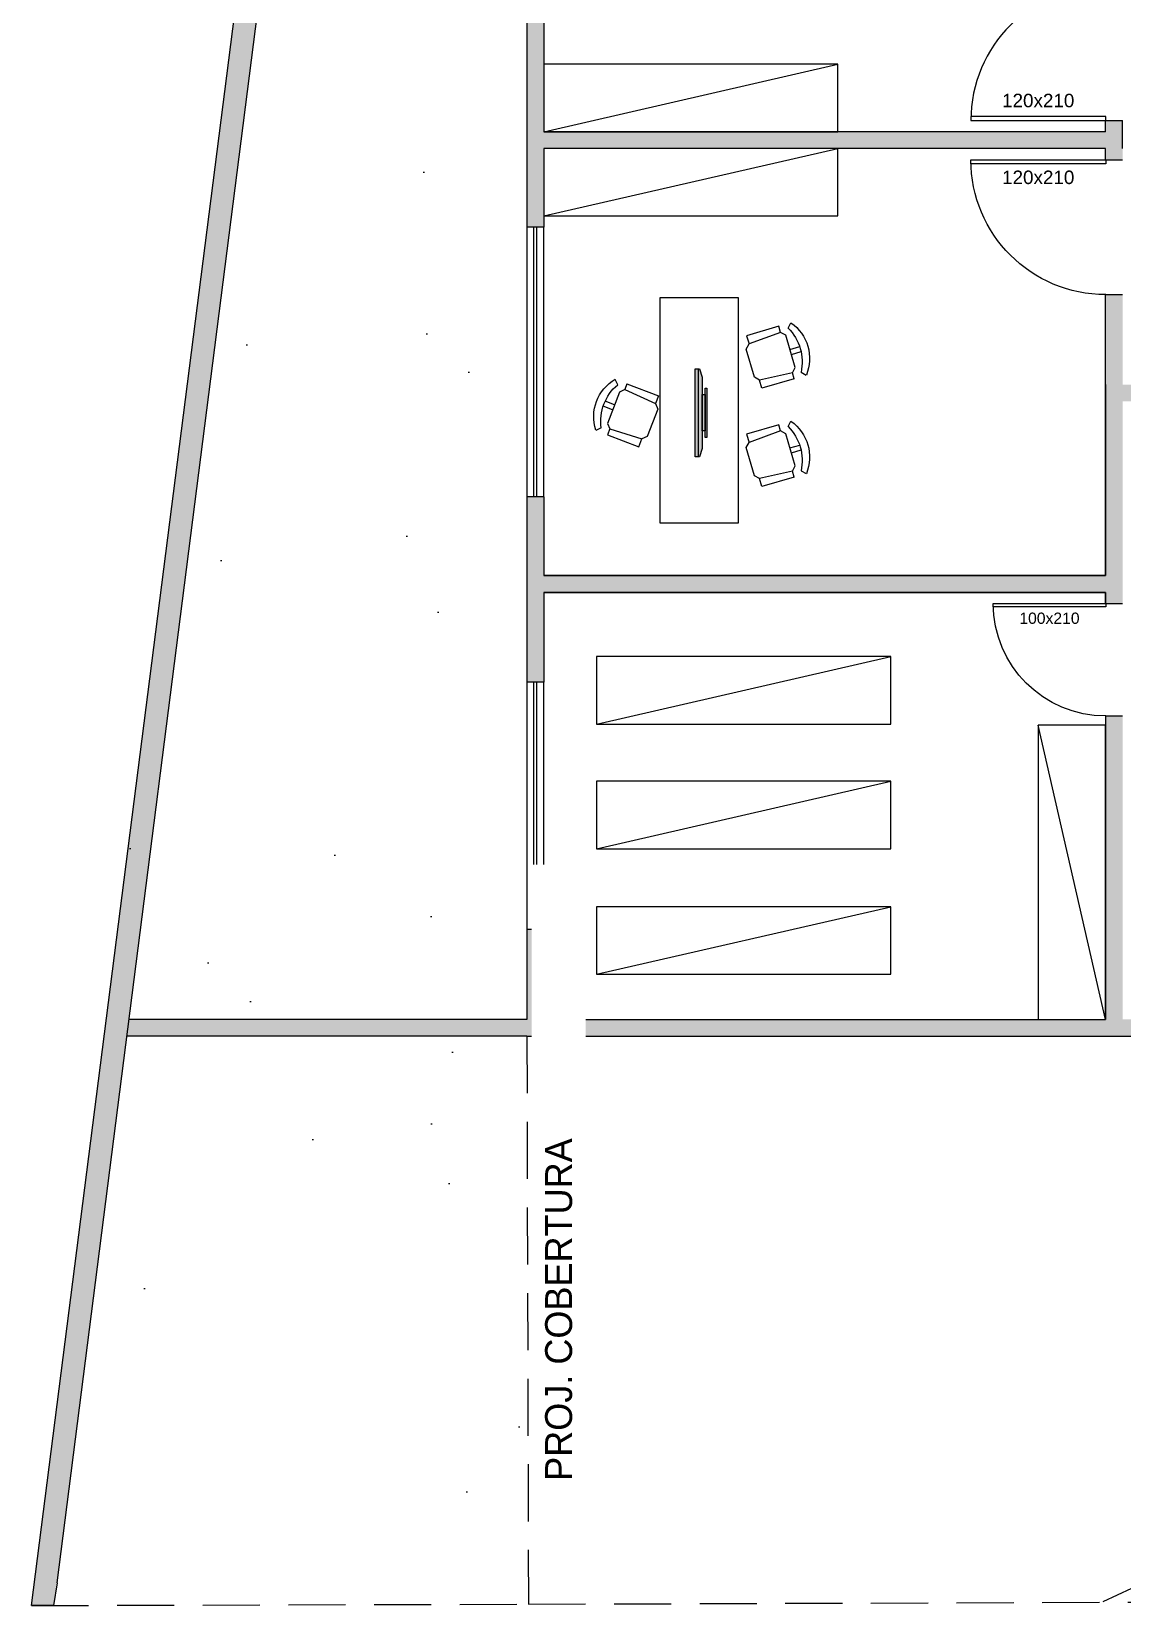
# Model space of a CAD drawing. Header units: centimetres. Extents: x 0 to 1814864, y -139216 to 99734.
# Drawn here: x 900539 to 901510, y 9702 to 11103 of the extents above; entities that cross this region are included whole.
import ezdxf
from ezdxf.enums import TextEntityAlignment as Align

# ---------------------------------------------------------------- set-up
doc = ezdxf.new("R2010")
doc.units = ezdxf.units.CM
doc.header["$LTSCALE"] = 4
doc.linetypes.add('HIDDENX2', pattern=[19.05, 12.7, -6.35])
for name, color, linetype in [('0.1', 1, 'Continuous'), ('0.2', 2, 'Continuous'), ('0.4', 4, 'Continuous'), ('0.6', 6, 'Continuous'), ('02-CONT', 2, 'Continuous'), ('AIT-LAY-HTC', 254, 'Continuous'), ('AIT-LAY-MOB', 2, 'Continuous'), ('C-TEXTO-02', 2, 'Continuous')]:
    doc.layers.add(name, color=color, linetype=linetype)
doc.styles.add('2mm 1-50', font='arial.ttf', dxfattribs={"height": 0.1})
doc.styles.add('Símbolos', font='ERASLGHT.TTF')

# ---------------------------------------------------------------- blocks, each defined once
blk = doc.blocks.new('1_00e')
blk.add_lwpolyline([(-28.4, -52.3), (-25.4, -52.3), (-25.4, 47.7), (-28.4, 47.7)], close=True)
at = {"color": 1}
blk.add_arc((-28.4, -52.3), 100, 0, 90, dxfattribs=at)
blk = doc.blocks.new('A$C3A472E1F')
at = {"layer": 'AIT-LAY-HTC', "ltscale": 3}
for points in [[(0.065, 0.054), (0, 0.033), (0, 0.023), (0.67, 0.023), (0.67, 0.033), (0.605, 0.054)], [(0, 0), (0.67, 0), (0.67, 0.023), (0, 0.023)], [(0.148, 0.09), (0.148, 0.077), (0.523, 0.077), (0.523, 0.09)], [(0.198, 0.077), (0.198, 0.054), (0.473, 0.054), (0.473, 0.077)]]:
    blk.add_hatch(color=253, dxfattribs=at).paths.add_polyline_path(points)
blk.add_lwpolyline([(0.67, 0.023), (0.67, 0.033), (0.605, 0.054), (0.065, 0.054), (0, 0.033), (0, 0.023)])
for points in [[(0, 0), (0.67, 0), (0.67, 0.023), (0, 0.023)], [(0.523, 0.09), (0.148, 0.09), (0.148, 0.077), (0.523, 0.077)], [(0.473, 0.054), (0.473, 0.077), (0.198, 0.077), (0.198, 0.054)]]:
    blk.add_lwpolyline(points, close=True)
blk = doc.blocks.new('cadeira31')
for p, q in [((534, 108.8), (525.5, 108.8)), ((534, 104.5), (525.5, 104.5))]:
    blk.add_line(p, q)
for points in [[(530.5, 126.4), (527, 130)], [(537.5, 89.5), (534, 93.1), (534, 121.2), (537.5, 124.7)], [(537.5, 130), (565.6, 130), (565.6, 122.9)], [(537.5, 124.7), (537.5, 130)], [(537.5, 124.7), (565.6, 122.9)], [(565.6, 91.3), (569.1, 94.8), (569.1, 119.4), (565.6, 122.9)], [(530.5, 87.8), (527, 84.3)], [(537.5, 84.3), (565.6, 84.3), (565.6, 91.3)], [(537.5, 89.5), (565.6, 91.3)], [(537.5, 84.3), (537.5, 89.5)]]:
    blk.add_lwpolyline(points)
for centre, radius, start, end in [((555.5, 107.1), 36.6, 141.3402, 218.6598), ((565.3, 107.1), 39.8, 150.9454, 209.0546)]:
    blk.add_arc(centre, radius, start, end)

msp = doc.modelspace()

# ---------------------------------------------------------------- hatches: boundary and pattern name
at = {"layer": '0.2', "true_color": 0x000000}
h = msp.add_hatch(color=18, dxfattribs=at)
h.dxf.hatch_style = 1
h.paths.add_polyline_path([(900938.67, 12671.477), (913893.398, 12671.477), (913069.34, 10295.21), (912810.238, 10295.21), (912810.238, 10275.21), (913083.573, 10275.21), (913921.503, 12691.477), (900921.063, 12691.477), (900539.177, 9701.927), (900558.779, 9701.981)])
h = msp.add_hatch(color=18, dxfattribs=at)
h.dxf.hatch_style = 1
h.paths.add_polyline_path([(901509.927, 10773.62), (901771.657, 10773.62), (901819.927, 10773.62), (901819.927, 10788.62), (901509.927, 10788.62), (901509.927, 10868.62), (901494.927, 10868.62), (901494.927, 10618.62), (900994.927, 10618.62), (900994.927, 10688.62), (900979.927, 10688.62), (900979.927, 10603.62), (900979.927, 10523.62), (900994.927, 10523.62), (900994.927, 10603.62), (901494.927, 10603.62), (901494.927, 10593.62), (901509.927, 10593.62), (901509.927, 10618.62)])
h.paths.add_polyline_path([(901509.927, 11023.62), (901494.927, 11023.62), (901494.927, 11013.62), (900994.927, 11013.62), (900994.927, 11073.62), (900994.927, 11503.62), (901114.927, 11503.62), (901114.927, 11518.62), (900979.927, 11518.62), (900979.927, 10998.62), (900979.927, 10928.62), (900994.927, 10928.62), (900994.927, 10998.62), (901256.657, 10998.62), (901494.927, 10998.62), (901494.927, 10988.62), (901509.927, 10988.62), (901509.927, 11013.62)])
h.paths.add_polyline_path([(901629.927, 11518.62), (901494.927, 11518.62), (901374.927, 11518.62), (901374.927, 11503.62), (901434.927, 11503.62), (901434.927, 11504.258), (901494.927, 11504.258), (901494.927, 11242.528), (901494.927, 11143.62), (901509.927, 11143.62), (901509.927, 11168.62), (901519.927, 11168.62), (901519.927, 11183.62), (901509.927, 11183.62), (901509.927, 11503.62), (901629.927, 11503.62)])
h.paths.add_polyline_path([(901964.927, 11518.62), (901829.927, 11518.62), (901829.927, 11503.62), (901949.927, 11503.62), (901949.927, 11183.62), (901639.927, 11183.62), (901639.927, 11168.62), (901949.927, 11168.62), (901949.927, 11158.62), (901964.927, 11158.62), (901964.927, 11168.62)])
h.paths.add_polyline_path([(902084.927, 11038.62), (901949.927, 11038.62), (901949.927, 11003.62), (901964.927, 11003.62), (901964.927, 11023.62), (902084.927, 11023.62)])
h.paths.add_polyline_path([(902869.927, 11038.62), (902809.927, 11038.62), (902809.927, 11023.62), (902854.927, 11023.62), (902854.927, 10823.62), (902774.927, 10823.62), (902774.927, 10808.62), (902854.927, 10808.62), (902854.927, 10696.12), (902869.927, 10696.12)])
h.paths.add_polyline_path([(902664.927, 11023.62), (902709.927, 11023.62), (902709.927, 11038.62), (902649.927, 11038.62), (902604.927, 11038.62), (902604.927, 11023.62), (902649.927, 11023.62), (902649.927, 10823.62), (902639.927, 10823.62), (902639.927, 10808.62), (902664.927, 10808.62), (902674.927, 10808.62), (902674.927, 10823.62), (902664.927, 10823.62)])
h.paths.add_polyline_path([(902539.927, 10823.62), (902459.927, 10823.62), (902459.927, 11023.62), (902504.927, 11023.62), (902504.927, 11038.62), (902444.927, 11038.62), (902324.927, 11038.62), (902324.927, 11023.62), (902444.927, 11023.62), (902444.927, 10964.057), (902444.927, 10808.62), (902539.927, 10808.62)])
h.paths.add_polyline_path([(901854.703, 11133.752), (901925.152, 11133.752), (901925.152, 11152.133), (901854.703, 11152.133)], flags=9)
h = msp.add_hatch(color=18, dxfattribs=at)
h.dxf.hatch_style = 1
h.paths.add_polyline_path([(901609.927, 10223.62), (901509.927, 10223.62), (901509.927, 10493.62), (901494.927, 10493.62), (901494.927, 10223.62), (901434.927, 10223.62), (900994.927, 10223.62), (900994.927, 10303.62), (900979.927, 10303.62), (900979.927, 10223.62), (900625.981, 10223.62), (900624.064, 10208.62), (900979.927, 10208.62), (901509.927, 10208.62), (901609.927, 10208.62)])

# ---------------------------------------------------------------- linework, layer by layer
at = {"layer": '0.1'}
msp.add_arc((901922.169, 8810.126), 992.987, 64.664727, 115.648534, dxfattribs=at)
at = {"layer": '0.2'}
for p, q in [((900994.927, 11013.62), (901256.657, 11073.62)), ((900994.927, 10938.62), (901256.657, 10998.62)), ((900979.927, 10928.62), (900979.927, 10688.62)), ((900985.927, 10928.62), (900985.927, 10688.62)), ((900988.927, 10688.62), (900988.927, 10928.62)), ((900994.927, 10688.62), (900994.927, 10928.62)), ((901041.982, 10486.452), (901303.711, 10546.452)), ((900979.927, 10523.62), (900979.927, 10303.62)), ((900985.927, 10523.62), (900985.927, 10303.62)), ((900988.927, 10303.62), (900988.927, 10523.62)), ((900994.927, 10303.62), (900994.927, 10523.62)), ((901494.927, 10223.62), (901434.927, 10485.35)), ((901041.982, 10375.474), (901303.711, 10435.474)), ((901041.982, 10263.752), (901303.711, 10323.752))]:
    msp.add_line(p, q, dxfattribs=at)
for points in [[(900994.927, 11013.62), (901256.657, 11013.62), (901256.657, 11073.62), (900994.927, 11073.62)], [(900994.927, 10938.62), (901256.657, 10938.62), (901256.657, 10998.62), (900994.927, 10998.62)], [(901167.893, 10665.274), (901098.624, 10665.274), (901098.624, 10865.999), (901167.893, 10865.999)], [(901041.982, 10486.452), (901303.711, 10486.452), (901303.711, 10546.452), (901041.982, 10546.452)], [(901494.927, 10223.62), (901494.927, 10485.35), (901434.927, 10485.35), (901434.927, 10223.62)], [(901041.982, 10375.474), (901303.711, 10375.474), (901303.711, 10435.474), (901041.982, 10435.474)], [(901041.982, 10263.752), (901303.711, 10263.752), (901303.711, 10323.752), (901041.982, 10323.752)]]:
    msp.add_lwpolyline(points, close=True, dxfattribs=at)
at = {"layer": '0.4'}
msp.add_line((900561.902, 9721.989), (900558.779, 9701.981), dxfattribs=at)
at = {"layer": '0.4', "linetype": 'HIDDENX2'}
msp.add_line((900539.177, 9701.927), (900981.309, 9703.136), dxfattribs=at)
at = {"layer": '0.4'}
for points in [[(900558.779, 9701.981), (900539.177, 9701.927), (900921.063, 12691.477), (913921.503, 12691.477), (913083.573, 10275.21)], [(900561.902, 9721.989), (900938.67, 12671.477), (913893.398, 12671.477), (913069.34, 10295.21)]]:
    msp.add_lwpolyline(points, dxfattribs=at)
at = {"layer": '0.4', "linetype": 'HIDDENX2'}
msp.add_lwpolyline([(900979.927, 10208.62), (900981.309, 9703.136), (903059.901, 9709.939)], dxfattribs=at)
at = {"layer": '0.6'}
for p, q in [((901494.927, 11023.62), (901509.927, 11023.62)), ((901494.927, 10988.62), (901509.927, 10988.62)), ((900994.927, 10928.62), (900979.927, 10928.62)), ((901494.927, 10868.62), (901509.927, 10868.62)), ((900994.927, 10688.62), (900979.927, 10688.62)), ((901494.927, 10593.62), (901509.927, 10593.62)), ((900994.927, 10523.62), (900979.927, 10523.62)), ((901494.927, 10493.62), (901509.927, 10493.62)), ((900994.927, 10303.62), (900979.927, 10303.62)), ((900979.927, 10223.62), (900625.981, 10223.62)), ((900979.927, 10208.62), (900624.064, 10208.62))]:
    msp.add_line(p, q, dxfattribs=at)
for points in [[(901114.927, 11518.62), (900979.927, 11518.62), (900979.927, 10998.62)], [(901114.927, 11503.62), (900994.927, 11503.62), (900994.927, 11013.62)], [(900979.927, 11013.62), (900979.927, 10928.62)], [(901494.927, 11013.62), (900994.927, 11013.62)], [(901494.927, 11013.62), (901494.927, 11023.62)], [(901509.927, 10998.62), (901509.927, 11023.62)], [(901494.927, 10988.62), (901494.927, 10998.62), (900994.927, 10998.62), (900994.927, 10928.62)], [(900994.927, 10688.62), (900994.927, 10618.62), (901494.927, 10618.62), (901494.927, 10868.62)], [(901494.927, 10788.62), (901494.927, 10618.62)], [(900979.927, 10688.62), (900979.927, 10603.62)], [(900979.927, 10618.62), (900979.927, 10523.62)], [(901494.927, 10618.62), (900994.927, 10618.62)], [(901494.927, 10593.62), (901494.927, 10603.62), (900994.927, 10603.62), (900994.927, 10523.62)], [(900994.927, 10603.62), (901494.927, 10603.62)], [(901494.927, 10603.62), (901494.927, 10593.62)], [(901494.927, 10493.62), (901494.927, 10223.62)], [(900979.927, 10303.62), (900979.927, 10223.62)], [(900994.927, 10303.62), (900994.927, 10223.62), (901494.927, 10223.62)], [(900979.927, 10208.62), (901509.927, 10208.62)], [(901494.927, 10208.62), (901609.927, 10208.62)]]:
    msp.add_lwpolyline(points, dxfattribs=at)

# ---------------------------------------------------------------- block references
at = {"layer": '0.2', "xscale": -1.062924631088128, "yscale": 1.062924631088128, "zscale": 1.062924631088128}
for p, rotation in [((901791.279, 10868.333), 16.31652664983504), ((900567.198, 11076.605), 159.115141540513), ((901791.279, 10780.683), 16.31652664983504)]:
    msp.add_blockref('cadeira31', p, dxfattribs=dict(at, rotation=rotation))
at = {"layer": '02-CONT', "yscale": 1.2, "zscale": 1.2}
for p, xscale, rotation in [((901432.224, 11057.707), 1.2, 89.99999999999999), ((901432.224, 10954.534), -1.2, 90)]:
    msp.add_blockref('1_00e', p, dxfattribs=dict(at, xscale=xscale, rotation=rotation))
at = {"layer": '02-CONT', "xscale": -1, "rotation": 90}
msp.add_blockref('1_00e', (901442.675, 10565.215), dxfattribs=at)
at = {"layer": 'AIT-LAY-MOB', "xscale": -117.190362101784, "yscale": 117.190362101784, "zscale": 117.190362101784, "rotation": 270}
msp.add_blockref('A$C3A472E1F', (901129.549, 10724.156), dxfattribs=at)

# ---------------------------------------------------------------- texts
at = {"layer": '02-CONT', "style": '2mm 1-50'}
for s, height, p in [('120x210', 12, (901434.927, 11041.369)), ('120x210', 12, (901434.927, 10973.02)), ('100x210', 10, (901444.927, 10580.62))]:
    msp.add_text(s, height=height, dxfattribs=at).set_placement(p, align=Align.MIDDLE_CENTER)

# ---------------------------------------------------------------- next in the draw order: texts
at = {"layer": 'C-TEXTO-02', "insert": (900996.184, 9812.863), "char_height": 24, "width": 536.35929, "attachment_point": 1, "rotation": 90, "style": 'Símbolos', "bg_fill": 2}
msp.add_mtext('PROJ. COBERTURA', dxfattribs=at)

# ---------------------------------------------------------------- next in the draw order: hatches: boundary and pattern name
at = {"layer": '0.6'}
h = msp.add_hatch(dxfattribs=at)
h.set_pattern_fill('AR-SAND', color=4, scale=8)
h.set_pattern_definition([(37.5, (221325.4, -35669.3), (-12.80025, 391.53059), [0, -308.864, 0, -345.44, 0, -330.2]), (7.5, (221325.4, -35669.3), (359.61863, 573.4601), [0, -166.624, 0, -278.384, 0, -106.68]), (327.5, (221075.45, -35669.3), (632.7939, 1.14975), [0, -101.6, 0, -365.76, 0, -477.52]), (317.5, (221075.45, -35669.3), (610.84516, 178.34346), [0, -50.8, 0, -239.776, 0, -274.32])])
h.paths.add_polyline_path([(903584.511, 10375.234), (903584.511, 10225.234), (903583.995, 9710.251), (904640.226, 9713.138), (904640.226, 10028.138), (904640.226, 11551.556), (902349.002, 11551.556), (902349.002, 12541.477), (906584.002, 12541.477), (906584.002, 12151.477), (907978.235, 12151.477), (907978.235, 12513.013), (912810.235, 12513.013), (912810.235, 10275.21), (913083.573, 10275.21), (913921.503, 12691.477), (900921.063, 12691.477), (900539.177, 9701.927), (900981.309, 9703.136), (900979.927, 10208.62), (900979.927, 11518.62), (901964.927, 11518.62), (901964.927, 11188.62), (903019.927, 11188.62), (903019.927, 10375.234)])
h.paths.add_polyline_path([(911590.235, 10807.013), (911590.235, 11583.013), (909443.235, 11583.013), (909443.235, 11881.48), (909238.235, 11881.48), (909238.235, 10807.013)], flags=17)
h.paths.add_polyline_path([(908008.235, 10807.013), (908008.235, 11881.48), (906584.002, 11881.48), (906584.002, 11551.556), (905397.002, 11551.556), (905397.002, 11336.556), (905397.002, 10807.013)], flags=17)
h.paths.add_polyline_path([(903464.242, 10805.684), (904140.693, 10805.684), (904140.693, 10928.945), (903464.242, 10928.945)], flags=16)
h.paths.add_polyline_path([(904638.946, 10940.069), (904638.946, 11236.763), (904586.12, 11236.763), (904586.12, 10940.069)], flags=16)
h.paths.add_polyline_path([(910179.898, 11095.816), (910856.349, 11095.816), (910856.349, 11219.078), (910179.898, 11219.078)], flags=16)
h.paths.add_polyline_path([(906482.432, 11164.363), (907158.883, 11164.363), (907158.883, 11287.625), (906482.432, 11287.625)], flags=16)
h.paths.add_polyline_path([(905458.717, 10940.069), (905458.717, 11236.763), (905405.891, 11236.763), (905405.891, 10940.069)], flags=16)

doc.saveas('drawing.dxf')
